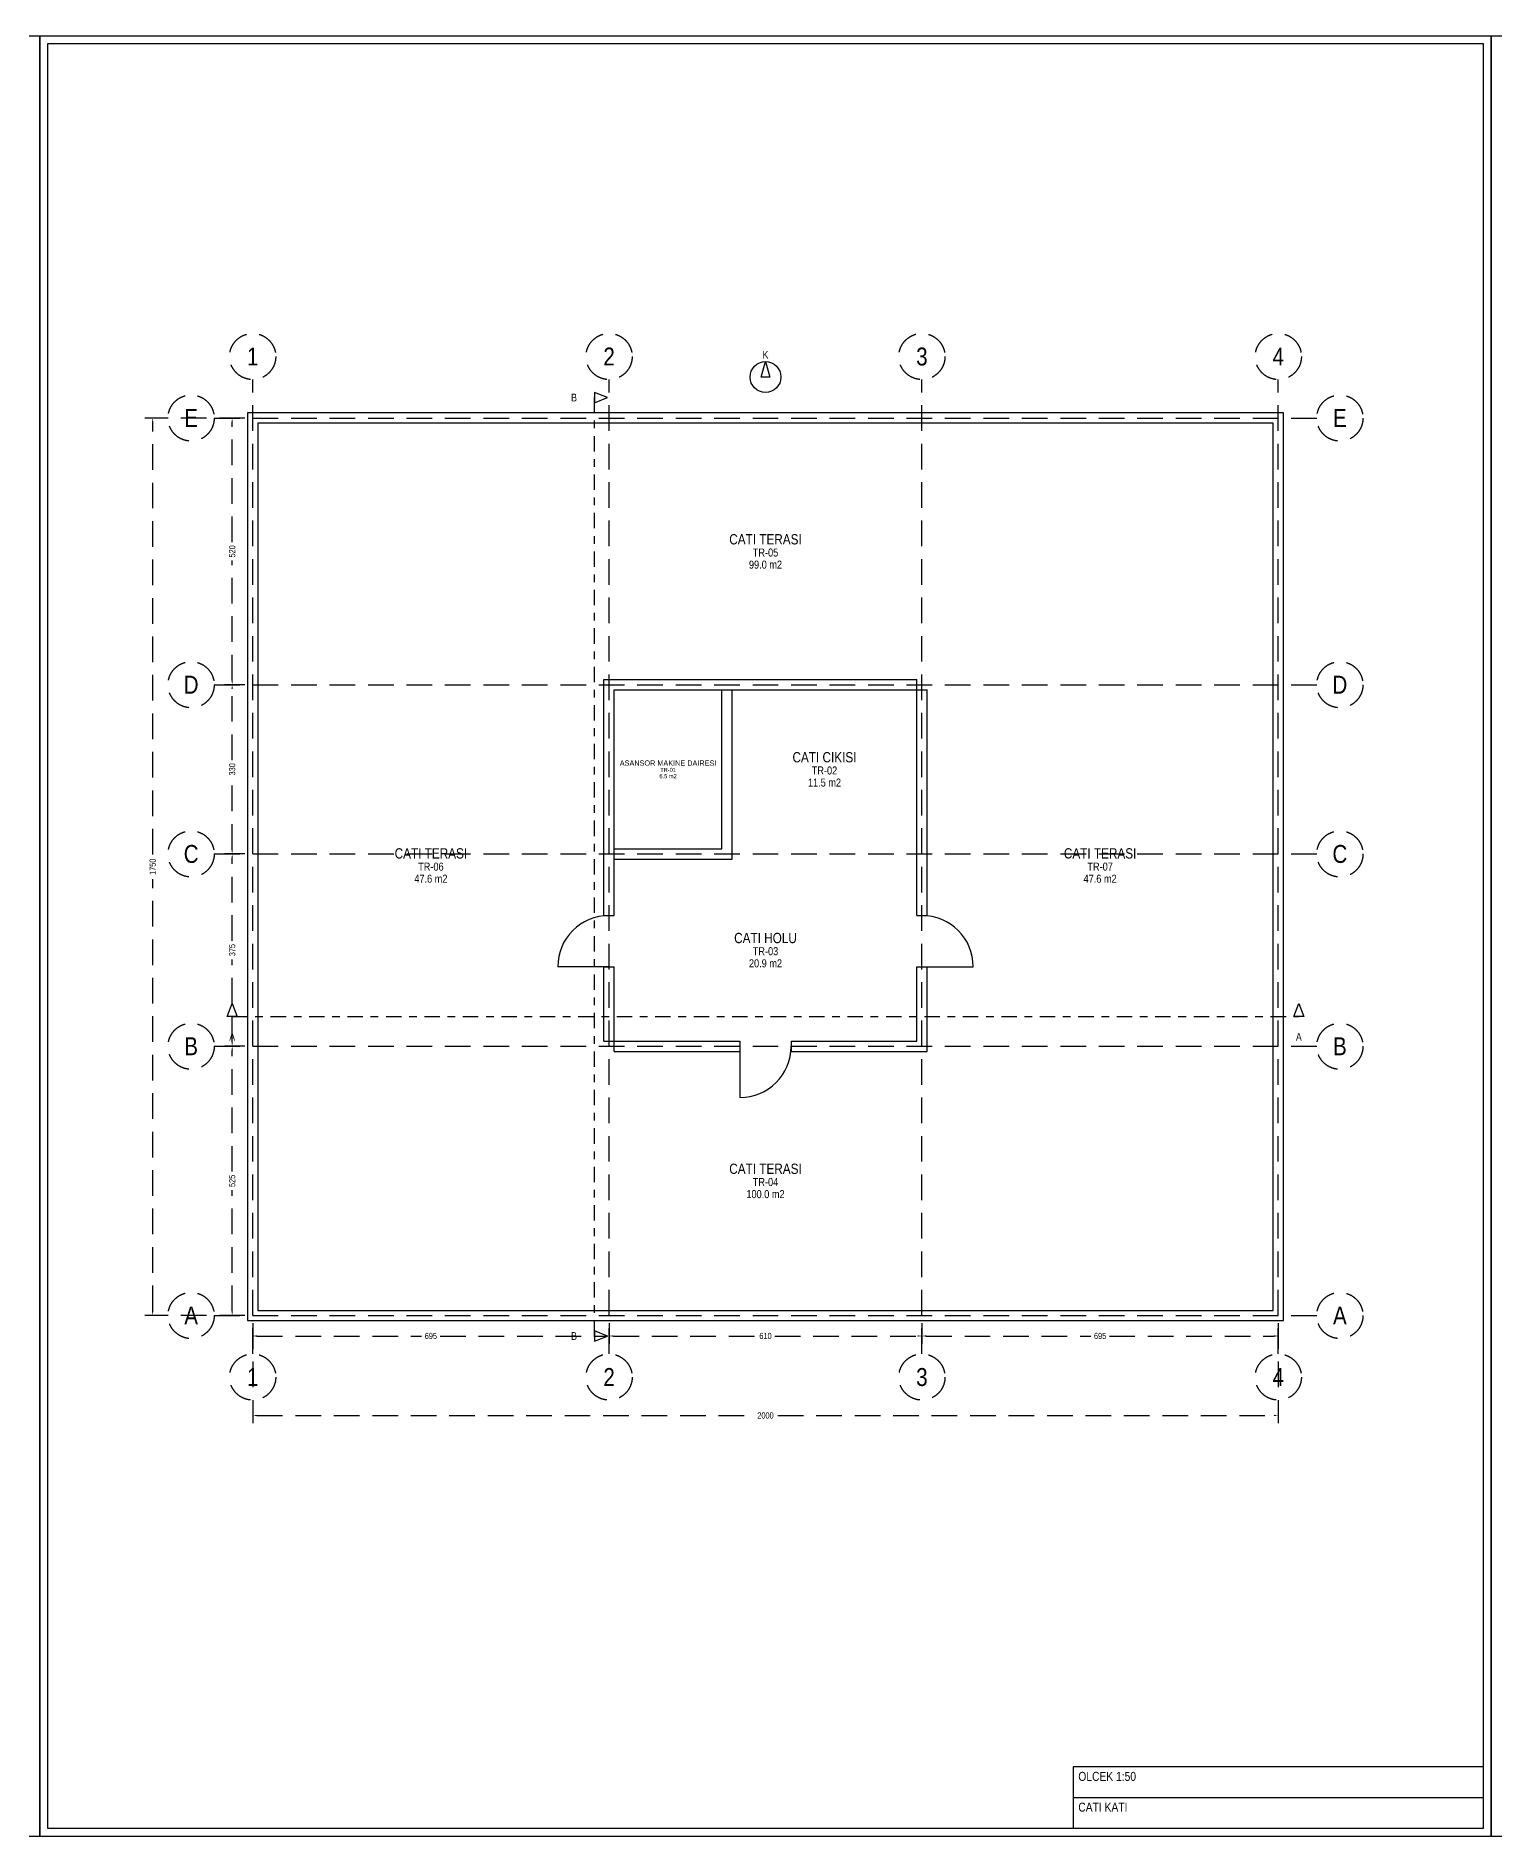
# Model space of a CAD drawing. Header units: millimetres. Extents: x -500 to 372900, y -10150 to 24950.
# Drawn here: x 236325 to 264775, y -10150 to 24950 of the extents above; entities that cross this region are included whole.
import ezdxf
from ezdxf.enums import TextEntityAlignment as Align

# ---------------------------------------------------------------- set-up
doc = ezdxf.new("R2010")
doc.units = ezdxf.units.MM
doc.linetypes.add('DASHED', pattern=[750, 500, -250])
doc.linetypes.add('KESIT_HATTI', pattern=[750, 300, -150, 150, -150])
doc.layers.add('AKS', color=8, linetype='DASHED', true_color=0x434d58)
doc.layers.add('KESIT', color=1, linetype='KESIT_HATTI', true_color=0xc81e1e)
for name, color, linetype in [('CERCEVE', 7, 'Continuous'), ('DUVARLAR', 7, 'Continuous'), ('KAPI-PENCERE', 7, 'Continuous'), ('METIN', 7, 'Continuous')]:
    doc.layers.add(name, color=color, linetype=linetype)
doc.styles.get("Standard").update_dxf_attribs({"font": 'arialn.ttf'})
doc.dimstyles.get("Standard").update_dxf_attribs({"dimtxt": 2.5, "dimasz": 2.5, "dimexe": 1.25, "dimexo": 0.625, "dimtad": 1, "dimcen": 2.5, "dimazin": 3, "dimtfac": 1, "dimtmove": 0, "dimatfit": 3})

# ---------------------------------------------------------------- blocks, each defined once
blk = doc.blocks.new('_CLOSEDFILLED')
at = {"color": 0, "linetype": 'BYBLOCK'}
blk.add_solid([(-1, 0.16), (0, 0), (-1, -0.16)], dxfattribs=at)
blk = doc.blocks.new('*D73')
at = {"layer": 'AKS'}
for p, q in [((240550, -150), (240550, -550)), ((247500, -150), (247500, -550)), ((240634, -400), (243845, -400)), ((244205, -400), (247416, -400))]:
    blk.add_line(p, q, dxfattribs=at)
at = {"layer": 'Defpoints'}
for p in [(240550, 0), (247500, 0), (240550, -400)]:
    blk.add_point(p, dxfattribs=at)
at = {"layer": 'AKS', "xscale": 84, "yscale": 84, "rotation": 180}
blk.add_blockref('_CLOSEDFILLED', (240550, -400), dxfattribs=at)
at = {"layer": 'AKS', "xscale": 84, "yscale": 84}
blk.add_blockref('_CLOSEDFILLED', (247500, -400), dxfattribs=at)
at = {"layer": 'AKS', "insert": (244025, -400), "char_height": 120, "attachment_point": 5}
blk.add_mtext('695', dxfattribs=at)
blk = doc.blocks.new('*D74')
at = {"layer": 'AKS'}
for p, q in [((247500, -150), (247500, -550)), ((253600, -150), (253600, -550)), ((247584, -400), (250370, -400)), ((250730, -400), (253516, -400))]:
    blk.add_line(p, q, dxfattribs=at)
at = {"layer": 'Defpoints'}
for p in [(247500, 0), (253600, 0), (247500, -400)]:
    blk.add_point(p, dxfattribs=at)
at = {"layer": 'AKS', "xscale": 84, "yscale": 84, "rotation": 180}
blk.add_blockref('_CLOSEDFILLED', (247500, -400), dxfattribs=at)
at = {"layer": 'AKS', "xscale": 84, "yscale": 84}
blk.add_blockref('_CLOSEDFILLED', (253600, -400), dxfattribs=at)
at = {"layer": 'AKS', "insert": (250550, -400), "char_height": 120, "attachment_point": 5}
blk.add_mtext('610', dxfattribs=at)
blk = doc.blocks.new('*D75')
at = {"layer": 'AKS'}
for p, q in [((253600, -150), (253600, -550)), ((260550, -150), (260550, -550)), ((253684, -400), (256895, -400)), ((257255, -400), (260466, -400))]:
    blk.add_line(p, q, dxfattribs=at)
at = {"layer": 'Defpoints'}
for p in [(253600, 0), (260550, 0), (253600, -400)]:
    blk.add_point(p, dxfattribs=at)
at = {"layer": 'AKS', "xscale": 84, "yscale": 84, "rotation": 180}
blk.add_blockref('_CLOSEDFILLED', (253600, -400), dxfattribs=at)
at = {"layer": 'AKS', "xscale": 84, "yscale": 84}
blk.add_blockref('_CLOSEDFILLED', (260550, -400), dxfattribs=at)
at = {"layer": 'AKS', "insert": (257075, -400), "char_height": 120, "attachment_point": 5}
blk.add_mtext('695', dxfattribs=at)
blk = doc.blocks.new('*D76')
at = {"layer": 'AKS'}
for p, q in [((240550, -150), (240550, -2100)), ((260550, -150), (260550, -2100)), ((240634, -1950), (250310, -1950)), ((250790, -1950), (260466, -1950))]:
    blk.add_line(p, q, dxfattribs=at)
at = {"layer": 'Defpoints'}
for p in [(240550, 0), (260550, 0), (240550, -1950)]:
    blk.add_point(p, dxfattribs=at)
at = {"layer": 'AKS', "xscale": 84, "yscale": 84, "rotation": 180}
blk.add_blockref('_CLOSEDFILLED', (240550, -1950), dxfattribs=at)
at = {"layer": 'AKS', "xscale": 84, "yscale": 84}
blk.add_blockref('_CLOSEDFILLED', (260550, -1950), dxfattribs=at)
at = {"layer": 'AKS', "insert": (250550, -1950), "char_height": 120, "attachment_point": 5}
blk.add_mtext('2000', dxfattribs=at)
blk = doc.blocks.new('*D77')
at = {"layer": 'AKS'}
for p, q in [((240400, 5250), (240000, 5250)), ((240150, 2805), (240150, 5166)), ((240150, 84), (240150, 2445)), ((240400, 0), (240000, 0))]:
    blk.add_line(p, q, dxfattribs=at)
at = {"layer": 'Defpoints'}
for p in [(240550, 5250), (240150, 0), (240550, 0)]:
    blk.add_point(p, dxfattribs=at)
at = {"layer": 'AKS', "xscale": 84, "yscale": 84}
for p, rotation in [((240150, 5250), 90), ((240150, 0), 270)]:
    blk.add_blockref('_CLOSEDFILLED', p, dxfattribs=dict(at, rotation=rotation))
at = {"layer": 'AKS', "insert": (240150, 2625), "char_height": 120, "attachment_point": 5, "rotation": 90}
blk.add_mtext('525', dxfattribs=at)
blk = doc.blocks.new('*D78')
at = {"layer": 'AKS'}
for p, q in [((240400, 9000), (240000, 9000)), ((240150, 7305), (240150, 8916)), ((240150, 5334), (240150, 6945)), ((240400, 5250), (240000, 5250))]:
    blk.add_line(p, q, dxfattribs=at)
at = {"layer": 'Defpoints'}
for p in [(240550, 9000), (240150, 5250), (240550, 5250)]:
    blk.add_point(p, dxfattribs=at)
at = {"layer": 'AKS', "xscale": 84, "yscale": 84}
for p, rotation in [((240150, 9000), 90), ((240150, 5250), 270)]:
    blk.add_blockref('_CLOSEDFILLED', p, dxfattribs=dict(at, rotation=rotation))
at = {"layer": 'AKS', "insert": (240150, 7125), "char_height": 120, "attachment_point": 5, "rotation": 90}
blk.add_mtext('375', dxfattribs=at)
blk = doc.blocks.new('*D79')
at = {"layer": 'AKS'}
for p, q in [((240400, 12300), (240000, 12300)), ((240150, 10830), (240150, 12216)), ((240150, 9084), (240150, 10470)), ((240400, 9000), (240000, 9000))]:
    blk.add_line(p, q, dxfattribs=at)
at = {"layer": 'Defpoints'}
for p in [(240550, 12300), (240150, 9000), (240550, 9000)]:
    blk.add_point(p, dxfattribs=at)
at = {"layer": 'AKS', "xscale": 84, "yscale": 84}
for p, rotation in [((240150, 12300), 90), ((240150, 9000), 270)]:
    blk.add_blockref('_CLOSEDFILLED', p, dxfattribs=dict(at, rotation=rotation))
at = {"layer": 'AKS', "insert": (240150, 10650), "char_height": 120, "attachment_point": 5, "rotation": 90}
blk.add_mtext('330', dxfattribs=at)
blk = doc.blocks.new('*D80')
at = {"layer": 'AKS'}
for p, q in [((240400, 17500), (240000, 17500)), ((240150, 15080), (240150, 17416)), ((240150, 12384), (240150, 14720)), ((240400, 12300), (240000, 12300))]:
    blk.add_line(p, q, dxfattribs=at)
at = {"layer": 'Defpoints'}
for p in [(240550, 17500), (240150, 12300), (240550, 12300)]:
    blk.add_point(p, dxfattribs=at)
at = {"layer": 'AKS', "xscale": 84, "yscale": 84}
for p, rotation in [((240150, 17500), 90), ((240150, 12300), 270)]:
    blk.add_blockref('_CLOSEDFILLED', p, dxfattribs=dict(at, rotation=rotation))
at = {"layer": 'AKS', "insert": (240150, 14900), "char_height": 120, "attachment_point": 5, "rotation": 90}
blk.add_mtext('520', dxfattribs=at)
blk = doc.blocks.new('*D81')
at = {"layer": 'AKS'}
for p, q in [((240400, 17500), (238450, 17500)), ((238600, 8990), (238600, 17416)), ((238600, 84), (238600, 8510)), ((240400, 0), (238450, 0))]:
    blk.add_line(p, q, dxfattribs=at)
at = {"layer": 'Defpoints'}
for p in [(240550, 17500), (238600, 0), (240550, 0)]:
    blk.add_point(p, dxfattribs=at)
at = {"layer": 'AKS', "xscale": 84, "yscale": 84}
for p, rotation in [((238600, 17500), 90), ((238600, 0), 270)]:
    blk.add_blockref('_CLOSEDFILLED', p, dxfattribs=dict(at, rotation=rotation))
at = {"layer": 'AKS', "insert": (238600, 8750), "char_height": 120, "attachment_point": 5, "rotation": 90}
blk.add_mtext('1750', dxfattribs=at)
blk = doc.blocks.new('MAHAL_ETIKET')
at = {"layer": 'METIN'}
for tag, height, p in [('MAHAL_ADI', 100, (0, 118)), ('MAHAL_KOD', 78, (0, -11)), ('ALAN', 78, (0, -129))]:
    blk.add_attdef(tag, text='', height=height, dxfattribs=at).set_placement(p, align=Align.MIDDLE_CENTER)

msp = doc.modelspace()

# ---------------------------------------------------------------- linework, layer by layer
at = {"layer": 'AKS', "linetype": 'DASHED'}
for p, q in [((240550, -750), (240550, 18250)), ((247500, -750), (247500, 18250)), ((253600, -750), (253600, 18250)), ((260550, -750), (260550, 18250)), ((239800, 17500), (261300, 17500)), ((239800, 12300), (261300, 12300)), ((239800, 9000), (261300, 9000)), ((239800, 5250), (261300, 5250)), ((239800, 0), (261300, 0))]:
    msp.add_line(p, q, dxfattribs=at)
at = {"layer": 'AKS'}
for centre in [(240550, 18700), (247500, 18700), (253600, 18700), (260550, 18700), (239350, 17500), (261750, 17500), (239350, 12300), (261750, 12300), (239350, 9000), (261750, 9000), (239350, 5250), (261750, 5250), (239350, 0), (261750, 0), (240550, -1200), (247500, -1200), (253600, -1200), (260550, -1200)]:
    msp.add_circle(centre, 450, dxfattribs=at)
at = {"layer": 'CERCEVE'}
msp.add_line((256550, -9400), (264550, -9400), dxfattribs=at)
for points in [[(208100, -10150), (236400, -10150), (236400, 24950), (208100, 24950)], [(236400, -10150), (264700, -10150), (264700, 24950), (236400, 24950)], [(264700, -10150), (293000, -10150), (293000, 24950), (264700, 24950)], [(236550, -10000), (264550, -10000), (264550, 24800), (236550, 24800)], [(250550, 18600), (250634, 18300), (250466, 18300)], [(256550, -10000), (264550, -10000), (264550, -8800), (256550, -8800)]]:
    msp.add_lwpolyline(points, close=True, dxfattribs=at)
msp.add_circle((250550, 18300), 300, dxfattribs=at)
at = {"layer": 'DUVARLAR'}
for p, q in [((260650, 17600), (240450, 17600)), ((240450, 17600), (240450, -100)), ((260650, -100), (260650, 17600)), ((260450, 17400), (240650, 17400)), ((240650, 17400), (240650, 100)), ((260450, 100), (260450, 17400)), ((247400, 12400), (253500, 12400)), ((247400, 7800), (247400, 12400)), ((253500, 7800), (253500, 12400)), ((247600, 12200), (253700, 12200)), ((247600, 7800), (247600, 12200)), ((249700, 9100), (249700, 12200)), ((249900, 8900), (249900, 12200)), ((253700, 7800), (253700, 12200)), ((247600, 9100), (249700, 9100)), ((247600, 8900), (249900, 8900)), ((247400, 7800), (247600, 7800)), ((253500, 7800), (253700, 7800)), ((247400, 5350), (247400, 6800)), ((247400, 6800), (247600, 6800)), ((247600, 5150), (247600, 6800)), ((253500, 5350), (253500, 6800)), ((253500, 6800), (253700, 6800)), ((253700, 5150), (253700, 6800)), ((247400, 5350), (250050, 5350)), ((250050, 5350), (250050, 5150)), ((251050, 5350), (253500, 5350)), ((251050, 5350), (251050, 5150)), ((247600, 5150), (250050, 5150)), ((251050, 5150), (253700, 5150)), ((240650, 100), (260450, 100)), ((240450, -100), (260650, -100))]:
    msp.add_line(p, q, dxfattribs=at)
at = {"layer": 'KAPI-PENCERE'}
for p, q in [((247500, 6800), (246500, 6800)), ((253600, 6800), (254600, 6800)), ((250050, 5250), (250050, 4250))]:
    msp.add_line(p, q, dxfattribs=at)
for centre, start, end in [((247500, 6800), 90, 180), ((253600, 6800), 0, 90), ((250050, 5250), -90, 0)]:
    msp.add_arc(centre, 1000, start, end, dxfattribs=at)
at = {"layer": 'KESIT', "linetype": 'KESIT_HATTI'}
for p, q in [((247216.667, -400), (247216.667, 17900)), ((240150, 5833.333), (260950, 5833.333))]:
    msp.add_line(p, q, dxfattribs=at)
at = {"layer": 'KESIT'}
for points in [[(247466.667, 17900), (247216.667, 18000), (247216.667, 17800)], [(240150, 6083.333), (240250, 5833.333), (240050, 5833.333)], [(260950, 6083.333), (261050, 5833.333), (260850, 5833.333)], [(247466.667, -400), (247216.667, -300), (247216.667, -500)]]:
    msp.add_lwpolyline(points, close=True, dxfattribs=at)

# ---------------------------------------------------------------- block references
at = {"layer": 'METIN'}
for p, xscale, yscale, values in [((250550, 14900), 2, 2, {'MAHAL_ADI': 'CATI TERASI', 'MAHAL_KOD': 'TR-05', 'ALAN': '99.0 m2'}), ((251700, 10650), 2, 2, {'MAHAL_ADI': 'CATI CIKISI', 'MAHAL_KOD': 'TR-02', 'ALAN': '11.5 m2'}), ((248650, 10650), 1.0347255152288894, 1.0347255152288894, {'MAHAL_ADI': 'ASANSOR MAKINE DAIRESI', 'MAHAL_KOD': 'TR-01', 'ALAN': '6.5 m2'}), ((244025, 8775), 2, 2, {'MAHAL_ADI': 'CATI TERASI', 'MAHAL_KOD': 'TR-06', 'ALAN': '47.6 m2'}), ((257075, 8775), 2, 2, {'MAHAL_ADI': 'CATI TERASI', 'MAHAL_KOD': 'TR-07', 'ALAN': '47.6 m2'}), ((250550, 7125), 2, 2, {'MAHAL_ADI': 'CATI HOLU', 'MAHAL_KOD': 'TR-03', 'ALAN': '20.9 m2'}), ((250550, 2625), 2, 2, {'MAHAL_ADI': 'CATI TERASI', 'MAHAL_KOD': 'TR-04', 'ALAN': '100.0 m2'})]:
    msp.add_blockref('MAHAL_ETIKET', p, dxfattribs=dict(at, xscale=xscale, yscale=yscale)).add_auto_attribs(values)

# ---------------------------------------------------------------- texts
at = {"layer": 'AKS'}
for s, p in [('1', (240550, 18700)), ('2', (247500, 18700)), ('3', (253600, 18700)), ('4', (260550, 18700)), ('E', (239350, 17500)), ('E', (261750, 17500)), ('D', (239350, 12300)), ('D', (261750, 12300)), ('C', (239350, 9000)), ('C', (261750, 9000)), ('B', (239350, 5250)), ('B', (261750, 5250)), ('A', (239350, 0)), ('A', (261750, 0)), ('1', (240550, -1200)), ('2', (247500, -1200)), ('3', (253600, -1200)), ('4', (260550, -1200))]:
    msp.add_text(s, height=350, dxfattribs=at).set_placement(p, align=Align.MIDDLE_CENTER)
at = {"layer": 'KESIT'}
for s, p in [('B', (246816.667, 17900)), ('A', (240150, 5433.333)), ('A', (260950, 5433.333)), ('B', (246816.667, -400))]:
    msp.add_text(s, height=150, dxfattribs=at).set_placement(p, align=Align.MIDDLE_CENTER)
at = {"layer": 'METIN'}
msp.add_text('K', height=150, dxfattribs=at).set_placement((250550, 18735), align=Align.MIDDLE_CENTER)
for s, p in [('OLCEK 1:50', (256650, -8900)), ('CATI KATI', (256650, -9500))]:
    msp.add_text(s, height=175, dxfattribs=at).set_placement(p, align=Align.TOP_LEFT)

# ---------------------------------------------------------------- dimensions: what is measured, and where the dimension line sits
at = {"layer": 'AKS'}
for base, p1, p2, text, picture, middle in [((238600, 0), (240550, 0), (240550, 17500), '1750', '*D81', (238600, 8750)), ((240150, 12300), (240550, 12300), (240550, 17500), '520', '*D80', (240150, 14900)), ((240150, 9000), (240550, 9000), (240550, 12300), '330', '*D79', (240150, 10650)), ((240150, 5250), (240550, 5250), (240550, 9000), '375', '*D78', (240150, 7125)), ((240150, 0), (240550, 0), (240550, 5250), '525', '*D77', (240150, 2625))]:
    dim = msp.add_linear_dim(base=base, p1=p1, p2=p2, angle=90, text=text, dimstyle='Standard', override={"dimtxt": 120, "dimasz": 84, "dimexe": 150, "dimexo": 150, "dimgap": 80}, dxfattribs=at)
    dim.commit()
    dim.dimension.update_dxf_attribs({"geometry": picture, "text_midpoint": middle})
for base, p1, p2, text, picture, middle in [((240550, -400), (240550, 0), (247500, 0), '695', '*D73', (244025, -400)), ((240550, -1950), (240550, 0), (260550, 0), '2000', '*D76', (250550, -1950)), ((247500, -400), (247500, 0), (253600, 0), '610', '*D74', (250550, -400)), ((253600, -400), (253600, 0), (260550, 0), '695', '*D75', (257075, -400))]:
    dim = msp.add_linear_dim(base=base, p1=p1, p2=p2, text=text, dimstyle='Standard', override={"dimtxt": 120, "dimasz": 84, "dimexe": 150, "dimexo": 150, "dimgap": 80}, dxfattribs=at)
    dim.commit()
    dim.dimension.update_dxf_attribs({"geometry": picture, "text_midpoint": middle})

doc.saveas('drawing.dxf')
